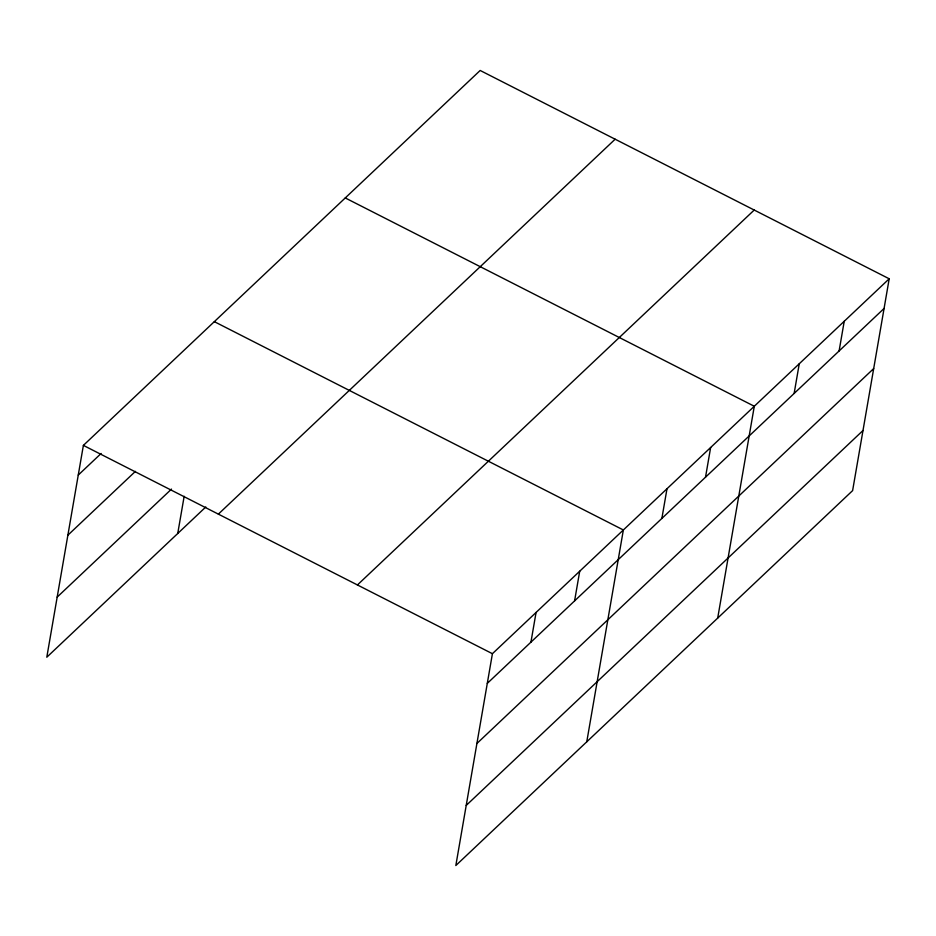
<?xml version="1.0" encoding="UTF-8"?>
<svg xmlns="http://www.w3.org/2000/svg" width="936" height="936" viewBox="0 0 936 936"><rect width="100%" height="100%" fill="white"/><g stroke="black" fill="none" stroke-linecap="round" stroke-linejoin="round"><path stroke-width="1.4" d="M889.2 278.788L492.418 653.702L455.832 865.531L852.614 490.616L889.2 278.788L480.168 70.469L83.386 445.384L46.8 657.212L205.791 506.984M177.735 533.497L184.17 496.291M530.934 642.143L536.071 612.46M574.587 600.9L579.712 571.217M586.767 741.815L623.353 529.975L214.332 321.656M661.869 518.427L667.005 488.732M705.522 477.185L710.646 447.49M717.701 618.088L754.299 406.259L345.267 197.941M794.137 393.448L799.262 363.765M839.101 350.965L844.237 321.27M78.261 475.067L101.123 453.469M67.883 535.181L135.427 471.358M57.178 597.11L171.499 489.095M218.369 514.121L615.151 139.207M357.435 584.953L754.217 210.038M487.293 683.385L884.075 308.47M476.904 743.5L873.686 368.573M466.21 805.428L862.992 430.513M83.386 445.384L492.418 653.702"/></g></svg>
